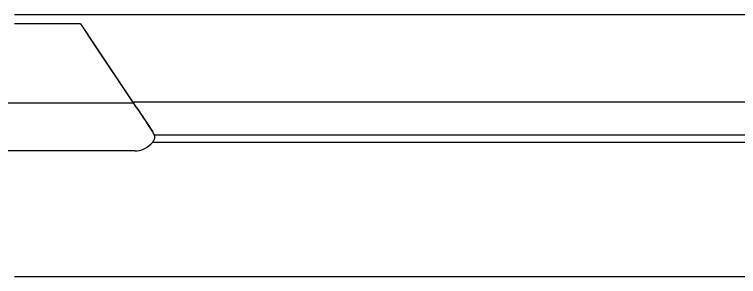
# Model space of a CAD drawing. Extents: x 6 to 134, y 3 to 97.
# Drawn here: x 17.678 to 21.509, y 37.875 to 39.26 of the extents above; entities that cross this region are included whole.
import ezdxf

# ---------------------------------------------------------------- set-up
doc = ezdxf.new("R2010")
doc.units = 0
doc.header["$MEASUREMENT"] = 0
doc.layers.add('OBJECT', color=7, linetype='CONTINUOUS')

msp = doc.modelspace()

# ---------------------------------------------------------------- linework, layer by layer
at = {"layer": 'OBJECT'}
for p, q in [((17.6782, 39.2598), (26.0222, 39.2598)), ((18.0282, 39.2102), (17.6782, 39.2102)), ((18.0282, 39.2102), (18.3068, 38.7933)), ((18.0282, 39.2102), (18.0683, 39.1514)), ((18.3242, 38.7685), (18.0683, 39.1514)), ((17.1138, 38.7933), (18.3068, 38.7933)), ((18.3048, 38.7975), (26.0222, 38.7975)), ((18.4101, 38.6396), (18.3864, 38.6759)), ((18.4178, 38.6229), (26.029, 38.6229)), ((18.4102, 38.5856), (26.0222, 38.5856)), ((18.3144, 38.5385), (17.1137, 38.5385)), ((17.6782, 37.8748), (25.4765, 37.8748))]:
    msp.add_line(p, q, dxfattribs=at)
for centre, major_axis, ratio, start_param, end_param in [((18.3068, 38.7985), (-0.1737, 0.26), 0.009211, 1.584585, 2.222056), ((18.3242, 38.7717), (-0.1102, 0.165), 0.009211, 1.584585, 2.18441), ((18.3144, 38.7985), (-0.0007, 0.26), 0.639656, 3.137383, 3.751719)]:
    msp.add_ellipse(centre, major_axis=major_axis, ratio=ratio, start_param=start_param, end_param=end_param, dxfattribs=at)
msp.add_open_spline([(18.4103, 38.5857), (18.4138, 38.5906), (18.4208, 38.6005), (18.421, 38.62), (18.4138, 38.633), (18.4101, 38.6396)], degree=3, knots=[0, 0, 0, 0, 0.329804, 0.660902, 1, 1, 1, 1], dxfattribs=at)

doc.saveas('drawing.dxf')
